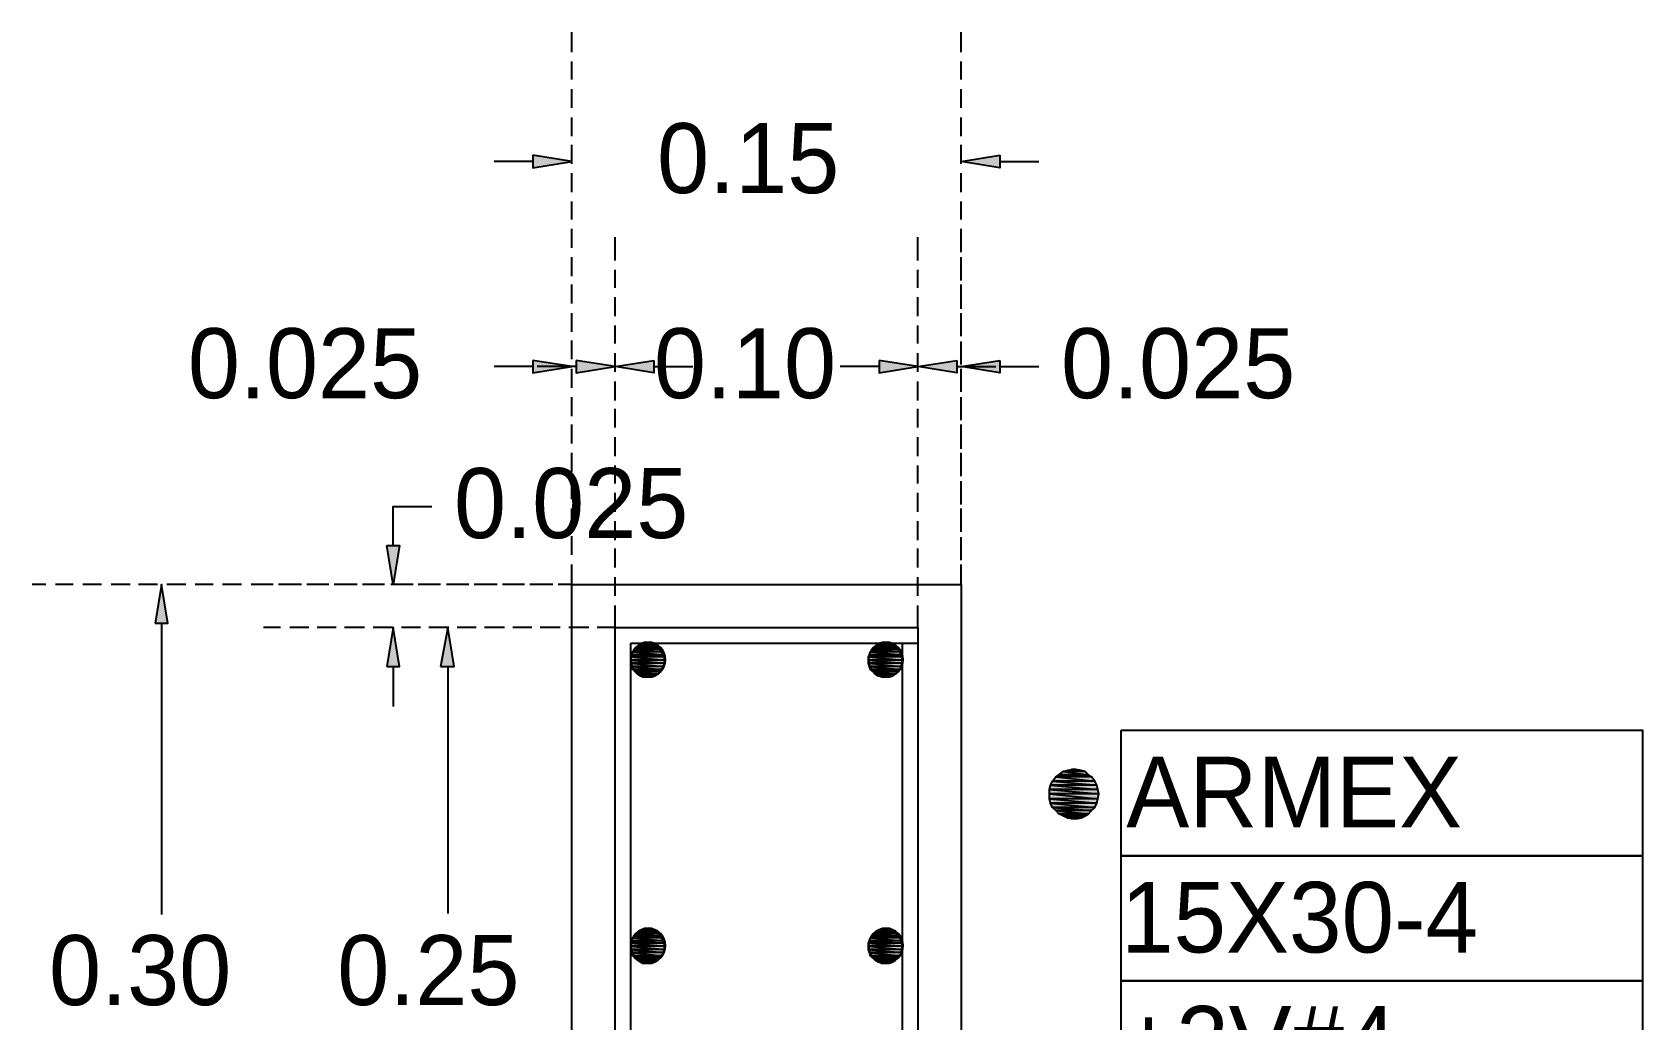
# Model space of a CAD drawing. Header units: metres. Extents: x 2.9 to 42.8, y 1.7 to 28.7.
# Drawn here: x 24.366 to 27.067, y 12.25 to 13.906 of the extents above; entities that cross this region are included whole.
import ezdxf

# ---------------------------------------------------------------- set-up
doc = ezdxf.new("R2010")
doc.units = ezdxf.units.M
for name, color, linetype in [('AZUL', 5, 'Continuous'), ('CIAN', 4, 'Continuous'), ('GRIS', 8, 'Continuous'), ('RELLENO_GRIS', 8, 'Continuous'), ('RELLENO_ROJO', 1, 'Continuous'), ('ROJO', 1, 'Continuous'), ('TEXTO', 7, 'Continuous')]:
    doc.layers.add(name, color=color, linetype=linetype)

msp = doc.modelspace()

# ---------------------------------------------------------------- hatches: boundary and pattern name
at = {"layer": 'RELLENO_GRIS'}
h = msp.add_hatch(color=256, dxfattribs=at)
h.dxf.hatch_style = 1
h.paths.add_polyline_path([(25.206, 13.7001), (25.206, 13.679), (25.2712, 13.6895), (25.206, 13.7001)])
h = msp.add_hatch(color=256, dxfattribs=at)
h.dxf.hatch_style = 1
h.paths.add_polyline_path([(25.9891, 13.7001), (25.9891, 13.679), (25.9239, 13.6895), (25.9891, 13.7001)])
h = msp.add_hatch(color=256, dxfattribs=at)
h.dxf.hatch_style = 1
h.paths.add_polyline_path([(25.206, 13.3562), (25.206, 13.335), (25.2712, 13.3456), (25.206, 13.3562)])
h = msp.add_hatch(color=256, dxfattribs=at)
h.dxf.hatch_style = 1
h.paths.add_polyline_path([(25.2783, 13.3562), (25.2783, 13.335), (25.3436, 13.3456), (25.2783, 13.3562)])
h = msp.add_hatch(color=256, dxfattribs=at)
h.dxf.hatch_style = 1
h.paths.add_polyline_path([(25.4088, 13.3562), (25.4088, 13.335), (25.3436, 13.3456), (25.4088, 13.3562)])
h = msp.add_hatch(color=256, dxfattribs=at)
h.dxf.hatch_style = 1
h.paths.add_polyline_path([(25.7863, 13.3562), (25.7863, 13.335), (25.8516, 13.3456), (25.7863, 13.3562)])
h = msp.add_hatch(color=256, dxfattribs=at)
h.dxf.hatch_style = 1
h.paths.add_polyline_path([(25.9168, 13.3562), (25.9168, 13.335), (25.8516, 13.3456), (25.9168, 13.3562)])
h = msp.add_hatch(color=256, dxfattribs=at)
h.dxf.hatch_style = 1
h.paths.add_polyline_path([(25.9891, 13.3562), (25.9891, 13.335), (25.9239, 13.3456), (25.9891, 13.3562)])
h = msp.add_hatch(color=256, dxfattribs=at)
h.dxf.hatch_style = 1
h.paths.add_polyline_path([(24.9608, 13.0457), (24.982, 13.0457), (24.9714, 12.9805), (24.9608, 13.0457)])
h = msp.add_hatch(color=256, dxfattribs=at)
h.dxf.hatch_style = 1
h.paths.add_polyline_path([(24.5727, 12.9152), (24.5939, 12.9152), (24.5833, 12.9805), (24.5727, 12.9152)])
h = msp.add_hatch(color=256, dxfattribs=at)
h.dxf.hatch_style = 1
h.paths.add_polyline_path([(24.9608, 12.8429), (24.982, 12.8429), (24.9714, 12.9081), (24.9608, 12.8429)])
h = msp.add_hatch(color=256, dxfattribs=at)
h.dxf.hatch_style = 1
h.paths.add_polyline_path([(25.0508, 12.8429), (25.0737, 12.8429), (25.0631, 12.9081), (25.0508, 12.8429)])
at = {"layer": 'RELLENO_ROJO'}
h = msp.add_hatch(color=256, dxfattribs=at)
h.dxf.hatch_style = 1
h.paths.add_polyline_path([(25.4, 12.8817), (25.3947, 12.8817), (25.4053, 12.8799), (25.4, 12.8817)])
h.paths.add_polyline_path([(25.3947, 12.8817), (25.4053, 12.8799), (25.3894, 12.8799), (25.3947, 12.8817)])
h = msp.add_hatch(color=256, dxfattribs=at)
h.dxf.hatch_style = 1
h.paths.add_polyline_path([(25.7986, 12.8817), (25.7933, 12.8817), (25.8039, 12.8799), (25.7986, 12.8817)])
h.paths.add_polyline_path([(25.7933, 12.8817), (25.8039, 12.8799), (25.7898, 12.8799), (25.7933, 12.8817)])
h = msp.add_hatch(color=256, dxfattribs=at)
h.dxf.hatch_style = 1
h.paths.add_polyline_path([(25.4247, 12.8623), (25.3718, 12.8623), (25.4265, 12.8587), (25.4247, 12.8623)])
h.paths.add_polyline_path([(25.3718, 12.8623), (25.4265, 12.8587), (25.37, 12.8587), (25.3718, 12.8623)])
h = msp.add_hatch(color=256, dxfattribs=at)
h.dxf.hatch_style = 1
h.paths.add_polyline_path([(25.4265, 12.8587), (25.37, 12.8587), (25.4265, 12.8535), (25.4265, 12.8587)])
h.paths.add_polyline_path([(25.37, 12.8587), (25.4265, 12.8535), (25.37, 12.8535), (25.37, 12.8587)])
h = msp.add_hatch(color=256, dxfattribs=at)
h.dxf.hatch_style = 1
h.paths.add_polyline_path([(25.4212, 12.8676), (25.3735, 12.8676), (25.4247, 12.8623), (25.4212, 12.8676)])
h.paths.add_polyline_path([(25.3735, 12.8676), (25.4247, 12.8623), (25.3718, 12.8623), (25.3735, 12.8676)])
h = msp.add_hatch(color=256, dxfattribs=at)
h.dxf.hatch_style = 1
h.paths.add_polyline_path([(25.4194, 12.8711), (25.3771, 12.8711), (25.4212, 12.8676), (25.4194, 12.8711)])
h.paths.add_polyline_path([(25.3771, 12.8711), (25.4212, 12.8676), (25.3735, 12.8676), (25.3771, 12.8711)])
h = msp.add_hatch(color=256, dxfattribs=at)
h.dxf.hatch_style = 1
h.paths.add_polyline_path([(25.4159, 12.8746), (25.3806, 12.8746), (25.4194, 12.8711), (25.4159, 12.8746)])
h.paths.add_polyline_path([(25.3806, 12.8746), (25.4194, 12.8711), (25.3771, 12.8711), (25.3806, 12.8746)])
h = msp.add_hatch(color=256, dxfattribs=at)
h.dxf.hatch_style = 1
h.paths.add_polyline_path([(25.4106, 12.8782), (25.3859, 12.8782), (25.4159, 12.8746), (25.4106, 12.8782)])
h.paths.add_polyline_path([(25.3859, 12.8782), (25.4159, 12.8746), (25.3806, 12.8746), (25.3859, 12.8782)])
h = msp.add_hatch(color=256, dxfattribs=at)
h.dxf.hatch_style = 1
h.paths.add_polyline_path([(25.4053, 12.8799), (25.3894, 12.8799), (25.4106, 12.8782), (25.4053, 12.8799)])
h.paths.add_polyline_path([(25.3894, 12.8799), (25.4106, 12.8782), (25.3859, 12.8782), (25.3894, 12.8799)])
h = msp.add_hatch(color=256, dxfattribs=at)
h.dxf.hatch_style = 1
h.paths.add_polyline_path([(25.8233, 12.8623), (25.7704, 12.8623), (25.8251, 12.8587), (25.8233, 12.8623)])
h.paths.add_polyline_path([(25.7704, 12.8623), (25.8251, 12.8587), (25.7687, 12.8587), (25.7704, 12.8623)])
h = msp.add_hatch(color=256, dxfattribs=at)
h.dxf.hatch_style = 1
h.paths.add_polyline_path([(25.8251, 12.8587), (25.7687, 12.8587), (25.8251, 12.8535), (25.8251, 12.8587)])
h.paths.add_polyline_path([(25.7687, 12.8587), (25.8251, 12.8535), (25.7687, 12.8535), (25.7687, 12.8587)])
h = msp.add_hatch(color=256, dxfattribs=at)
h.dxf.hatch_style = 1
h.paths.add_polyline_path([(25.8216, 12.8676), (25.7722, 12.8676), (25.8233, 12.8623), (25.8216, 12.8676)])
h.paths.add_polyline_path([(25.7722, 12.8676), (25.8233, 12.8623), (25.7704, 12.8623), (25.7722, 12.8676)])
h = msp.add_hatch(color=256, dxfattribs=at)
h.dxf.hatch_style = 1
h.paths.add_polyline_path([(25.818, 12.8711), (25.7757, 12.8711), (25.8216, 12.8676), (25.818, 12.8711)])
h.paths.add_polyline_path([(25.7757, 12.8711), (25.8216, 12.8676), (25.7722, 12.8676), (25.7757, 12.8711)])
h = msp.add_hatch(color=256, dxfattribs=at)
h.dxf.hatch_style = 1
h.paths.add_polyline_path([(25.8145, 12.8746), (25.7792, 12.8746), (25.818, 12.8711), (25.8145, 12.8746)])
h.paths.add_polyline_path([(25.7792, 12.8746), (25.818, 12.8711), (25.7757, 12.8711), (25.7792, 12.8746)])
h = msp.add_hatch(color=256, dxfattribs=at)
h.dxf.hatch_style = 1
h.paths.add_polyline_path([(25.8092, 12.8782), (25.7845, 12.8782), (25.8145, 12.8746), (25.8092, 12.8782)])
h.paths.add_polyline_path([(25.7845, 12.8782), (25.8145, 12.8746), (25.7792, 12.8746), (25.7845, 12.8782)])
h = msp.add_hatch(color=256, dxfattribs=at)
h.dxf.hatch_style = 1
h.paths.add_polyline_path([(25.8039, 12.8799), (25.7898, 12.8799), (25.8092, 12.8782), (25.8039, 12.8799)])
h.paths.add_polyline_path([(25.7898, 12.8799), (25.8092, 12.8782), (25.7845, 12.8782), (25.7898, 12.8799)])
h = msp.add_hatch(color=256, dxfattribs=at)
h.dxf.hatch_style = 1
h.paths.add_polyline_path([(25.4265, 12.8535), (25.37, 12.8535), (25.4265, 12.8482), (25.4265, 12.8535)])
h.paths.add_polyline_path([(25.37, 12.8535), (25.4265, 12.8482), (25.37, 12.8482), (25.37, 12.8535)])
h = msp.add_hatch(color=256, dxfattribs=at)
h.dxf.hatch_style = 1
h.paths.add_polyline_path([(25.4265, 12.8482), (25.37, 12.8482), (25.4247, 12.8429), (25.4265, 12.8482)])
h.paths.add_polyline_path([(25.37, 12.8482), (25.4247, 12.8429), (25.3718, 12.8429), (25.37, 12.8482)])
h = msp.add_hatch(color=256, dxfattribs=at)
h.dxf.hatch_style = 1
h.paths.add_polyline_path([(25.4247, 12.8429), (25.3718, 12.8429), (25.4212, 12.8376), (25.4247, 12.8429)])
h.paths.add_polyline_path([(25.3718, 12.8429), (25.4212, 12.8376), (25.3735, 12.8376), (25.3718, 12.8429)])
h = msp.add_hatch(color=256, dxfattribs=at)
h.dxf.hatch_style = 1
h.paths.add_polyline_path([(25.4212, 12.8376), (25.3735, 12.8376), (25.4194, 12.8341), (25.4212, 12.8376)])
h.paths.add_polyline_path([(25.3735, 12.8376), (25.4194, 12.8341), (25.3771, 12.8341), (25.3735, 12.8376)])
h = msp.add_hatch(color=256, dxfattribs=at)
h.dxf.hatch_style = 1
h.paths.add_polyline_path([(25.4194, 12.8341), (25.3771, 12.8341), (25.4159, 12.8305), (25.4194, 12.8341)])
h.paths.add_polyline_path([(25.3771, 12.8341), (25.4159, 12.8305), (25.3806, 12.8305), (25.3771, 12.8341)])
h = msp.add_hatch(color=256, dxfattribs=at)
h.dxf.hatch_style = 1
h.paths.add_polyline_path([(25.4159, 12.8305), (25.3806, 12.8305), (25.4106, 12.827), (25.4159, 12.8305)])
h.paths.add_polyline_path([(25.3806, 12.8305), (25.4106, 12.827), (25.3859, 12.827), (25.3806, 12.8305)])
h = msp.add_hatch(color=256, dxfattribs=at)
h.dxf.hatch_style = 1
h.paths.add_polyline_path([(25.8251, 12.8535), (25.7687, 12.8535), (25.8251, 12.8482), (25.8251, 12.8535)])
h.paths.add_polyline_path([(25.7687, 12.8535), (25.8251, 12.8482), (25.7687, 12.8482), (25.7687, 12.8535)])
h = msp.add_hatch(color=256, dxfattribs=at)
h.dxf.hatch_style = 1
h.paths.add_polyline_path([(25.8251, 12.8482), (25.7687, 12.8482), (25.8233, 12.8429), (25.8251, 12.8482)])
h.paths.add_polyline_path([(25.7687, 12.8482), (25.8233, 12.8429), (25.7704, 12.8429), (25.7687, 12.8482)])
h = msp.add_hatch(color=256, dxfattribs=at)
h.dxf.hatch_style = 1
h.paths.add_polyline_path([(25.8233, 12.8429), (25.7704, 12.8429), (25.8216, 12.8376), (25.8233, 12.8429)])
h.paths.add_polyline_path([(25.7704, 12.8429), (25.8216, 12.8376), (25.7722, 12.8376), (25.7704, 12.8429)])
h = msp.add_hatch(color=256, dxfattribs=at)
h.dxf.hatch_style = 1
h.paths.add_polyline_path([(25.8216, 12.8376), (25.7722, 12.8376), (25.818, 12.8341), (25.8216, 12.8376)])
h.paths.add_polyline_path([(25.7722, 12.8376), (25.818, 12.8341), (25.7757, 12.8341), (25.7722, 12.8376)])
h = msp.add_hatch(color=256, dxfattribs=at)
h.dxf.hatch_style = 1
h.paths.add_polyline_path([(25.818, 12.8341), (25.7757, 12.8341), (25.8145, 12.8305), (25.818, 12.8341)])
h.paths.add_polyline_path([(25.7757, 12.8341), (25.8145, 12.8305), (25.7792, 12.8305), (25.7757, 12.8341)])
h = msp.add_hatch(color=256, dxfattribs=at)
h.dxf.hatch_style = 1
h.paths.add_polyline_path([(25.8145, 12.8305), (25.7792, 12.8305), (25.8092, 12.827), (25.8145, 12.8305)])
h.paths.add_polyline_path([(25.7792, 12.8305), (25.8092, 12.827), (25.7845, 12.827), (25.7792, 12.8305)])
h = msp.add_hatch(color=256, dxfattribs=at)
h.dxf.hatch_style = 1
h.paths.add_polyline_path([(25.4106, 12.827), (25.3859, 12.827), (25.4053, 12.8252), (25.4106, 12.827)])
h.paths.add_polyline_path([(25.3859, 12.827), (25.4053, 12.8252), (25.3894, 12.8252), (25.3859, 12.827)])
h = msp.add_hatch(color=256, dxfattribs=at)
h.dxf.hatch_style = 1
h.paths.add_polyline_path([(25.4053, 12.8252), (25.3894, 12.8252), (25.4, 12.8252), (25.4053, 12.8252)])
h.paths.add_polyline_path([(25.3894, 12.8252), (25.4, 12.8252), (25.3947, 12.8252), (25.3894, 12.8252)])
h = msp.add_hatch(color=256, dxfattribs=at)
h.dxf.hatch_style = 1
h.paths.add_polyline_path([(25.8092, 12.827), (25.7845, 12.827), (25.8039, 12.8252), (25.8092, 12.827)])
h.paths.add_polyline_path([(25.7845, 12.827), (25.8039, 12.8252), (25.7898, 12.8252), (25.7845, 12.827)])
h = msp.add_hatch(color=256, dxfattribs=at)
h.dxf.hatch_style = 1
h.paths.add_polyline_path([(25.8039, 12.8252), (25.7898, 12.8252), (25.7986, 12.8252), (25.8039, 12.8252)])
h.paths.add_polyline_path([(25.7898, 12.8252), (25.7986, 12.8252), (25.7933, 12.8252), (25.7898, 12.8252)])
h = msp.add_hatch(color=256, dxfattribs=at)
h.dxf.hatch_style = 1
h.paths.add_polyline_path([(26.132, 12.6665), (26.095, 12.6665), (26.1373, 12.6612), (26.132, 12.6665)])
h.paths.add_polyline_path([(26.095, 12.6665), (26.1373, 12.6612), (26.0879, 12.6612), (26.095, 12.6665)])
h = msp.add_hatch(color=256, dxfattribs=at)
h.dxf.hatch_style = 1
h.paths.add_polyline_path([(26.125, 12.6683), (26.102, 12.6683), (26.132, 12.6665), (26.125, 12.6683)])
h.paths.add_polyline_path([(26.102, 12.6683), (26.132, 12.6665), (26.095, 12.6665), (26.102, 12.6683)])
h = msp.add_hatch(color=256, dxfattribs=at)
h.dxf.hatch_style = 1
h.paths.add_polyline_path([(26.1161, 12.67), (26.1091, 12.67), (26.125, 12.6683), (26.1161, 12.67)])
h.paths.add_polyline_path([(26.1091, 12.67), (26.125, 12.6683), (26.102, 12.6683), (26.1091, 12.67)])
h = msp.add_hatch(color=256, dxfattribs=at)
h.dxf.hatch_style = 1
h.paths.add_polyline_path([(26.1514, 12.6436), (26.0738, 12.6436), (26.1532, 12.6365), (26.1514, 12.6436)])
h.paths.add_polyline_path([(26.0738, 12.6436), (26.1532, 12.6365), (26.072, 12.6365), (26.0738, 12.6436)])
h = msp.add_hatch(color=256, dxfattribs=at)
h.dxf.hatch_style = 1
h.paths.add_polyline_path([(26.1479, 12.6506), (26.0773, 12.6506), (26.1514, 12.6436), (26.1479, 12.6506)])
h.paths.add_polyline_path([(26.0773, 12.6506), (26.1514, 12.6436), (26.0738, 12.6436), (26.0773, 12.6506)])
h = msp.add_hatch(color=256, dxfattribs=at)
h.dxf.hatch_style = 1
h.paths.add_polyline_path([(26.1426, 12.6577), (26.0826, 12.6577), (26.1479, 12.6506), (26.1426, 12.6577)])
h.paths.add_polyline_path([(26.0826, 12.6577), (26.1479, 12.6506), (26.0773, 12.6506), (26.0826, 12.6577)])
h = msp.add_hatch(color=256, dxfattribs=at)
h.dxf.hatch_style = 1
h.paths.add_polyline_path([(26.1373, 12.6612), (26.0879, 12.6612), (26.1426, 12.6577), (26.1373, 12.6612)])
h.paths.add_polyline_path([(26.0879, 12.6612), (26.1426, 12.6577), (26.0826, 12.6577), (26.0879, 12.6612)])
h = msp.add_hatch(color=256, dxfattribs=at)
h.dxf.hatch_style = 1
h.paths.add_polyline_path([(26.1532, 12.6365), (26.072, 12.6365), (26.1549, 12.6294), (26.1532, 12.6365)])
h.paths.add_polyline_path([(26.072, 12.6365), (26.1549, 12.6294), (26.072, 12.6294), (26.072, 12.6365)])
h = msp.add_hatch(color=256, dxfattribs=at)
h.dxf.hatch_style = 1
h.paths.add_polyline_path([(26.1549, 12.6294), (26.072, 12.6294), (26.1532, 12.6206), (26.1549, 12.6294)])
h.paths.add_polyline_path([(26.072, 12.6294), (26.1532, 12.6206), (26.072, 12.6206), (26.072, 12.6294)])
h = msp.add_hatch(color=256, dxfattribs=at)
h.dxf.hatch_style = 1
h.paths.add_polyline_path([(26.1532, 12.6206), (26.072, 12.6206), (26.1514, 12.6136), (26.1532, 12.6206)])
h.paths.add_polyline_path([(26.072, 12.6206), (26.1514, 12.6136), (26.0738, 12.6136), (26.072, 12.6206)])
h = msp.add_hatch(color=256, dxfattribs=at)
h.dxf.hatch_style = 1
h.paths.add_polyline_path([(26.1514, 12.6136), (26.0738, 12.6136), (26.1479, 12.6065), (26.1514, 12.6136)])
h.paths.add_polyline_path([(26.0738, 12.6136), (26.1479, 12.6065), (26.0773, 12.6065), (26.0738, 12.6136)])
h = msp.add_hatch(color=256, dxfattribs=at)
h.dxf.hatch_style = 1
h.paths.add_polyline_path([(26.1479, 12.6065), (26.0773, 12.6065), (26.1426, 12.6012), (26.1479, 12.6065)])
h.paths.add_polyline_path([(26.0773, 12.6065), (26.1426, 12.6012), (26.0826, 12.6012), (26.0773, 12.6065)])
h = msp.add_hatch(color=256, dxfattribs=at)
h.dxf.hatch_style = 1
h.paths.add_polyline_path([(26.1426, 12.6012), (26.0826, 12.6012), (26.1373, 12.5959), (26.1426, 12.6012)])
h.paths.add_polyline_path([(26.0826, 12.6012), (26.1373, 12.5959), (26.0879, 12.5959), (26.0826, 12.6012)])
h = msp.add_hatch(color=256, dxfattribs=at)
h.dxf.hatch_style = 1
h.paths.add_polyline_path([(26.1373, 12.5959), (26.0879, 12.5959), (26.132, 12.5924), (26.1373, 12.5959)])
h.paths.add_polyline_path([(26.0879, 12.5959), (26.132, 12.5924), (26.095, 12.5924), (26.0879, 12.5959)])
h = msp.add_hatch(color=256, dxfattribs=at)
h.dxf.hatch_style = 1
h.paths.add_polyline_path([(26.132, 12.5924), (26.095, 12.5924), (26.125, 12.5889), (26.132, 12.5924)])
h.paths.add_polyline_path([(26.095, 12.5924), (26.125, 12.5889), (26.102, 12.5889), (26.095, 12.5924)])
h = msp.add_hatch(color=256, dxfattribs=at)
h.dxf.hatch_style = 1
h.paths.add_polyline_path([(26.125, 12.5889), (26.102, 12.5889), (26.1161, 12.5871), (26.125, 12.5889)])
h.paths.add_polyline_path([(26.102, 12.5889), (26.1161, 12.5871), (26.1091, 12.5871), (26.102, 12.5889)])
h = msp.add_hatch(color=256, dxfattribs=at)
h.dxf.hatch_style = 1
h.paths.add_polyline_path([(25.4106, 12.3984), (25.3859, 12.3984), (25.4159, 12.3948), (25.4106, 12.3984)])
h.paths.add_polyline_path([(25.3859, 12.3984), (25.4159, 12.3948), (25.3806, 12.3948), (25.3859, 12.3984)])
h = msp.add_hatch(color=256, dxfattribs=at)
h.dxf.hatch_style = 1
h.paths.add_polyline_path([(25.4053, 12.4001), (25.3894, 12.4001), (25.4106, 12.3984), (25.4053, 12.4001)])
h.paths.add_polyline_path([(25.3894, 12.4001), (25.4106, 12.3984), (25.3859, 12.3984), (25.3894, 12.4001)])
h = msp.add_hatch(color=256, dxfattribs=at)
h.dxf.hatch_style = 1
h.paths.add_polyline_path([(25.4, 12.4019), (25.3947, 12.4019), (25.4053, 12.4001), (25.4, 12.4019)])
h.paths.add_polyline_path([(25.3947, 12.4019), (25.4053, 12.4001), (25.3894, 12.4001), (25.3947, 12.4019)])
h = msp.add_hatch(color=256, dxfattribs=at)
h.dxf.hatch_style = 1
h.paths.add_polyline_path([(25.8092, 12.3984), (25.7845, 12.3984), (25.8145, 12.3948), (25.8092, 12.3984)])
h.paths.add_polyline_path([(25.7845, 12.3984), (25.8145, 12.3948), (25.7792, 12.3948), (25.7845, 12.3984)])
h = msp.add_hatch(color=256, dxfattribs=at)
h.dxf.hatch_style = 1
h.paths.add_polyline_path([(25.8039, 12.4001), (25.7898, 12.4001), (25.8092, 12.3984), (25.8039, 12.4001)])
h.paths.add_polyline_path([(25.7898, 12.4001), (25.8092, 12.3984), (25.7845, 12.3984), (25.7898, 12.4001)])
h = msp.add_hatch(color=256, dxfattribs=at)
h.dxf.hatch_style = 1
h.paths.add_polyline_path([(25.7986, 12.4019), (25.7933, 12.4019), (25.8039, 12.4001), (25.7986, 12.4019)])
h.paths.add_polyline_path([(25.7933, 12.4019), (25.8039, 12.4001), (25.7898, 12.4001), (25.7933, 12.4019)])
h = msp.add_hatch(color=256, dxfattribs=at)
h.dxf.hatch_style = 1
h.paths.add_polyline_path([(25.4247, 12.3825), (25.3718, 12.3825), (25.4265, 12.379), (25.4247, 12.3825)])
h.paths.add_polyline_path([(25.3718, 12.3825), (25.4265, 12.379), (25.37, 12.379), (25.3718, 12.3825)])
h = msp.add_hatch(color=256, dxfattribs=at)
h.dxf.hatch_style = 1
h.paths.add_polyline_path([(25.4265, 12.379), (25.37, 12.379), (25.4265, 12.3737), (25.4265, 12.379)])
h.paths.add_polyline_path([(25.37, 12.379), (25.4265, 12.3737), (25.37, 12.3737), (25.37, 12.379)])
h = msp.add_hatch(color=256, dxfattribs=at)
h.dxf.hatch_style = 1
h.paths.add_polyline_path([(25.4265, 12.3737), (25.37, 12.3737), (25.4265, 12.3684), (25.4265, 12.3737)])
h.paths.add_polyline_path([(25.37, 12.3737), (25.4265, 12.3684), (25.37, 12.3684), (25.37, 12.3737)])
h = msp.add_hatch(color=256, dxfattribs=at)
h.dxf.hatch_style = 1
h.paths.add_polyline_path([(25.4265, 12.3684), (25.37, 12.3684), (25.4247, 12.3631), (25.4265, 12.3684)])
h.paths.add_polyline_path([(25.37, 12.3684), (25.4247, 12.3631), (25.3718, 12.3631), (25.37, 12.3684)])
h = msp.add_hatch(color=256, dxfattribs=at)
h.dxf.hatch_style = 1
h.paths.add_polyline_path([(25.4212, 12.3878), (25.3735, 12.3878), (25.4247, 12.3825), (25.4212, 12.3878)])
h.paths.add_polyline_path([(25.3735, 12.3878), (25.4247, 12.3825), (25.3718, 12.3825), (25.3735, 12.3878)])
h = msp.add_hatch(color=256, dxfattribs=at)
h.dxf.hatch_style = 1
h.paths.add_polyline_path([(25.4194, 12.3913), (25.3771, 12.3913), (25.4212, 12.3878), (25.4194, 12.3913)])
h.paths.add_polyline_path([(25.3771, 12.3913), (25.4212, 12.3878), (25.3735, 12.3878), (25.3771, 12.3913)])
h = msp.add_hatch(color=256, dxfattribs=at)
h.dxf.hatch_style = 1
h.paths.add_polyline_path([(25.4159, 12.3948), (25.3806, 12.3948), (25.4194, 12.3913), (25.4159, 12.3948)])
h.paths.add_polyline_path([(25.3806, 12.3948), (25.4194, 12.3913), (25.3771, 12.3913), (25.3806, 12.3948)])
h = msp.add_hatch(color=256, dxfattribs=at)
h.dxf.hatch_style = 1
h.paths.add_polyline_path([(25.8233, 12.3825), (25.7704, 12.3825), (25.8251, 12.379), (25.8233, 12.3825)])
h.paths.add_polyline_path([(25.7704, 12.3825), (25.8251, 12.379), (25.7687, 12.379), (25.7704, 12.3825)])
h = msp.add_hatch(color=256, dxfattribs=at)
h.dxf.hatch_style = 1
h.paths.add_polyline_path([(25.8251, 12.379), (25.7687, 12.379), (25.8251, 12.3737), (25.8251, 12.379)])
h.paths.add_polyline_path([(25.7687, 12.379), (25.8251, 12.3737), (25.7687, 12.3737), (25.7687, 12.379)])
h = msp.add_hatch(color=256, dxfattribs=at)
h.dxf.hatch_style = 1
h.paths.add_polyline_path([(25.8251, 12.3737), (25.7687, 12.3737), (25.8251, 12.3684), (25.8251, 12.3737)])
h.paths.add_polyline_path([(25.7687, 12.3737), (25.8251, 12.3684), (25.7687, 12.3684), (25.7687, 12.3737)])
h = msp.add_hatch(color=256, dxfattribs=at)
h.dxf.hatch_style = 1
h.paths.add_polyline_path([(25.8251, 12.3684), (25.7687, 12.3684), (25.8233, 12.3631), (25.8251, 12.3684)])
h.paths.add_polyline_path([(25.7687, 12.3684), (25.8233, 12.3631), (25.7704, 12.3631), (25.7687, 12.3684)])
h = msp.add_hatch(color=256, dxfattribs=at)
h.dxf.hatch_style = 1
h.paths.add_polyline_path([(25.8216, 12.3878), (25.7722, 12.3878), (25.8233, 12.3825), (25.8216, 12.3878)])
h.paths.add_polyline_path([(25.7722, 12.3878), (25.8233, 12.3825), (25.7704, 12.3825), (25.7722, 12.3878)])
h = msp.add_hatch(color=256, dxfattribs=at)
h.dxf.hatch_style = 1
h.paths.add_polyline_path([(25.818, 12.3913), (25.7757, 12.3913), (25.8216, 12.3878), (25.818, 12.3913)])
h.paths.add_polyline_path([(25.7757, 12.3913), (25.8216, 12.3878), (25.7722, 12.3878), (25.7757, 12.3913)])
h = msp.add_hatch(color=256, dxfattribs=at)
h.dxf.hatch_style = 1
h.paths.add_polyline_path([(25.8145, 12.3948), (25.7792, 12.3948), (25.818, 12.3913), (25.8145, 12.3948)])
h.paths.add_polyline_path([(25.7792, 12.3948), (25.818, 12.3913), (25.7757, 12.3913), (25.7792, 12.3948)])
h = msp.add_hatch(color=256, dxfattribs=at)
h.dxf.hatch_style = 1
h.paths.add_polyline_path([(25.4247, 12.3631), (25.3718, 12.3631), (25.4212, 12.3578), (25.4247, 12.3631)])
h.paths.add_polyline_path([(25.3718, 12.3631), (25.4212, 12.3578), (25.3735, 12.3578), (25.3718, 12.3631)])
h = msp.add_hatch(color=256, dxfattribs=at)
h.dxf.hatch_style = 1
h.paths.add_polyline_path([(25.4212, 12.3578), (25.3735, 12.3578), (25.4194, 12.3543), (25.4212, 12.3578)])
h.paths.add_polyline_path([(25.3735, 12.3578), (25.4194, 12.3543), (25.3771, 12.3543), (25.3735, 12.3578)])
h = msp.add_hatch(color=256, dxfattribs=at)
h.dxf.hatch_style = 1
h.paths.add_polyline_path([(25.4194, 12.3543), (25.3771, 12.3543), (25.4159, 12.3507), (25.4194, 12.3543)])
h.paths.add_polyline_path([(25.3771, 12.3543), (25.4159, 12.3507), (25.3806, 12.3507), (25.3771, 12.3543)])
h = msp.add_hatch(color=256, dxfattribs=at)
h.dxf.hatch_style = 1
h.paths.add_polyline_path([(25.4159, 12.3507), (25.3806, 12.3507), (25.4106, 12.3472), (25.4159, 12.3507)])
h.paths.add_polyline_path([(25.3806, 12.3507), (25.4106, 12.3472), (25.3859, 12.3472), (25.3806, 12.3507)])
h = msp.add_hatch(color=256, dxfattribs=at)
h.dxf.hatch_style = 1
h.paths.add_polyline_path([(25.4106, 12.3472), (25.3859, 12.3472), (25.4053, 12.3455), (25.4106, 12.3472)])
h.paths.add_polyline_path([(25.3859, 12.3472), (25.4053, 12.3455), (25.3894, 12.3455), (25.3859, 12.3472)])
h = msp.add_hatch(color=256, dxfattribs=at)
h.dxf.hatch_style = 1
h.paths.add_polyline_path([(25.4053, 12.3455), (25.3894, 12.3455), (25.4, 12.3455), (25.4053, 12.3455)])
h.paths.add_polyline_path([(25.3894, 12.3455), (25.4, 12.3455), (25.3947, 12.3455), (25.3894, 12.3455)])
h = msp.add_hatch(color=256, dxfattribs=at)
h.dxf.hatch_style = 1
h.paths.add_polyline_path([(25.8233, 12.3631), (25.7704, 12.3631), (25.8216, 12.3578), (25.8233, 12.3631)])
h.paths.add_polyline_path([(25.7704, 12.3631), (25.8216, 12.3578), (25.7722, 12.3578), (25.7704, 12.3631)])
h = msp.add_hatch(color=256, dxfattribs=at)
h.dxf.hatch_style = 1
h.paths.add_polyline_path([(25.8216, 12.3578), (25.7722, 12.3578), (25.818, 12.3543), (25.8216, 12.3578)])
h.paths.add_polyline_path([(25.7722, 12.3578), (25.818, 12.3543), (25.7757, 12.3543), (25.7722, 12.3578)])
h = msp.add_hatch(color=256, dxfattribs=at)
h.dxf.hatch_style = 1
h.paths.add_polyline_path([(25.818, 12.3543), (25.7757, 12.3543), (25.8145, 12.3507), (25.818, 12.3543)])
h.paths.add_polyline_path([(25.7757, 12.3543), (25.8145, 12.3507), (25.7792, 12.3507), (25.7757, 12.3543)])
h = msp.add_hatch(color=256, dxfattribs=at)
h.dxf.hatch_style = 1
h.paths.add_polyline_path([(25.8145, 12.3507), (25.7792, 12.3507), (25.8092, 12.3472), (25.8145, 12.3507)])
h.paths.add_polyline_path([(25.7792, 12.3507), (25.8092, 12.3472), (25.7845, 12.3472), (25.7792, 12.3507)])
h = msp.add_hatch(color=256, dxfattribs=at)
h.dxf.hatch_style = 1
h.paths.add_polyline_path([(25.8092, 12.3472), (25.7845, 12.3472), (25.8039, 12.3455), (25.8092, 12.3472)])
h.paths.add_polyline_path([(25.7845, 12.3472), (25.8039, 12.3455), (25.7898, 12.3455), (25.7845, 12.3472)])
h = msp.add_hatch(color=256, dxfattribs=at)
h.dxf.hatch_style = 1
h.paths.add_polyline_path([(25.8039, 12.3455), (25.7898, 12.3455), (25.7986, 12.3455), (25.8039, 12.3455)])
h.paths.add_polyline_path([(25.7898, 12.3455), (25.7986, 12.3455), (25.7933, 12.3455), (25.7898, 12.3455)])

# ---------------------------------------------------------------- linework, layer by layer
at = {"layer": 'AZUL', "lineweight": -3}
for points in [[(25.3436, 12.9081), (25.8516, 12.9081)], [(25.3436, 11.7475), (25.3436, 12.9081)], [(25.37, 12.8817), (25.8516, 12.8817)], [(25.37, 11.7722), (25.37, 12.8817)], [(25.8251, 12.8817), (25.8251, 11.7722)], [(25.8516, 12.9081), (25.8516, 11.7475)]]:
    msp.add_lwpolyline(points, dxfattribs=at)
at = {"layer": 'CIAN', "lineweight": -3}
for points in [[(25.2712, 12.9805), (25.9239, 12.9805)], [(25.2712, 11.6752), (25.2712, 12.9805)], [(25.9239, 12.9805), (25.9239, 11.6752)]]:
    msp.add_lwpolyline(points, dxfattribs=at)
for points in [[(26.192, 12.7353), (26.192, 12.5254), (27.0669, 12.5254), (27.0669, 12.7353)], [(26.192, 12.5254), (26.192, 12.3155), (27.0669, 12.3155), (27.0669, 12.5254)], [(26.192, 12.3155), (26.192, 12.1056), (27.0669, 12.1056), (27.0669, 12.3155)]]:
    msp.add_lwpolyline(points, close=True, dxfattribs=at)
at = {"layer": 'GRIS', "lineweight": -3}
for points in [[(25.2712, 13.873), (25.2712, 13.9065)], [(25.9239, 13.873), (25.9239, 13.9065)], [(25.2712, 13.8271), (25.2712, 13.8571)], [(25.9239, 13.8271), (25.9239, 13.8571)], [(25.2712, 13.7795), (25.2712, 13.8112)], [(25.9239, 13.7795), (25.9239, 13.8112)], [(25.2712, 13.7319), (25.2712, 13.7636)], [(25.9239, 13.7319), (25.9239, 13.7636)], [(25.2712, 13.686), (25.2712, 13.7178)], [(25.9239, 13.686), (25.9239, 13.7178)], [(25.206, 13.6895), (25.1407, 13.6895)], [(25.2712, 13.6384), (25.2712, 13.6701)], [(25.9239, 13.6384), (25.9239, 13.6701)], [(25.9891, 13.6895), (26.0544, 13.6895)], [(25.2712, 13.5925), (25.2712, 13.6225)], [(25.9239, 13.5925), (25.9239, 13.6225)], [(25.2712, 13.5449), (25.2712, 13.5767)], [(25.2712, 13.5449), (25.2712, 13.5625)], [(25.3436, 13.5237), (25.3436, 13.5625)], [(25.8516, 13.5237), (25.8516, 13.5625)], [(25.9239, 13.5449), (25.9239, 13.5767)], [(25.9239, 13.5378), (25.9239, 13.5625)], [(25.2712, 13.4973), (25.2712, 13.529)], [(25.2712, 13.499), (25.2712, 13.529)], [(25.3436, 13.4779), (25.3436, 13.5079)], [(25.8516, 13.4779), (25.8516, 13.5079)], [(25.9239, 13.4973), (25.9239, 13.529)], [(25.9239, 13.4902), (25.9239, 13.522)], [(25.2712, 13.4514), (25.2712, 13.4832)], [(25.9239, 13.4514), (25.9239, 13.4832)], [(25.3436, 13.4303), (25.3436, 13.462)], [(25.8516, 13.4303), (25.8516, 13.462)], [(25.9239, 13.4426), (25.9239, 13.4743)], [(25.2712, 13.4038), (25.2712, 13.4355)], [(25.2712, 13.4056), (25.2712, 13.4355)], [(25.9239, 13.4038), (25.9239, 13.4355)], [(25.9239, 13.3967), (25.9239, 13.4285)], [(25.3436, 13.3844), (25.3436, 13.4144)], [(25.8516, 13.3844), (25.8516, 13.4144)], [(25.2712, 13.3579), (25.2712, 13.3897)], [(25.2712, 13.3579), (25.2712, 13.3879)], [(25.3436, 13.3368), (25.3436, 13.3685)], [(25.8516, 13.3368), (25.8516, 13.3685)], [(25.9239, 13.3579), (25.9239, 13.3879)], [(25.9239, 13.3491), (25.9239, 13.3809)], [(25.206, 13.3456), (25.1407, 13.3456)], [(25.2783, 13.3456), (25.213, 13.3456)], [(25.2712, 13.3103), (25.2712, 13.3421)], [(25.4088, 13.3456), (25.4741, 13.3456)], [(25.7863, 13.3456), (25.721, 13.3456)], [(25.9168, 13.3456), (25.9821, 13.3456)], [(25.9239, 13.3103), (25.9239, 13.3421)], [(25.9891, 13.3456), (26.0544, 13.3456)], [(25.3436, 13.2891), (25.3436, 13.3209)], [(25.8516, 13.2891), (25.8516, 13.3209)], [(25.9239, 13.3033), (25.9239, 13.3332)], [(25.2712, 13.2627), (25.2712, 13.2944)], [(25.2712, 13.2644), (25.2712, 13.2944)], [(25.9239, 13.2627), (25.9239, 13.2944)], [(25.9239, 13.2556), (25.9239, 13.2874)], [(25.3436, 13.2433), (25.3436, 13.275)], [(25.8516, 13.2433), (25.8516, 13.275)], [(25.2712, 13.2168), (25.2712, 13.2486)], [(25.9239, 13.2168), (25.9239, 13.2486)], [(25.9239, 13.208), (25.9239, 13.2398)], [(25.3436, 13.1957), (25.3436, 13.2274)], [(25.8516, 13.1957), (25.8516, 13.2274)], [(25.2712, 13.1692), (25.2712, 13.2009)], [(25.2712, 13.171), (25.2712, 13.2009)], [(25.3436, 13.1498), (25.3436, 13.1798)], [(25.8516, 13.1498), (25.8516, 13.1798)], [(25.9239, 13.1692), (25.9239, 13.2009)], [(25.9239, 13.1621), (25.9239, 13.1939)], [(25.2712, 13.1233), (25.2712, 13.1551)], [(25.2712, 13.1233), (25.2712, 13.1533)], [(25.9239, 13.1233), (25.9239, 13.1533)], [(25.3436, 13.1022), (25.3436, 13.1339)], [(25.8516, 13.1022), (25.8516, 13.1339)], [(25.9239, 13.1145), (25.9239, 13.1463)], [(24.9714, 13.0457), (24.9714, 13.111), (25.0366, 13.111)], [(25.2712, 13.0757), (25.2712, 13.1075)], [(25.9239, 13.0757), (25.9239, 13.1075)], [(25.9239, 13.0687), (25.9239, 13.0986)], [(25.3436, 13.0545), (25.3436, 13.0863)], [(25.8516, 13.0545), (25.8516, 13.0863)], [(25.2712, 13.0298), (25.2712, 13.0616)], [(25.2712, 13.0298), (25.2712, 13.0598)], [(25.9239, 13.0298), (25.9239, 13.0598)], [(25.9239, 13.021), (25.9239, 13.0528)], [(25.3436, 13.0087), (25.3436, 13.0404)], [(25.8516, 13.0087), (25.8516, 13.0404)], [(25.2712, 12.9805), (25.2712, 13.014)], [(25.2712, 12.9822), (25.2712, 13.014)], [(25.3436, 12.9611), (25.3436, 12.9928)], [(25.8516, 12.9611), (25.8516, 12.9928)], [(25.9239, 12.9805), (25.9239, 13.014)], [(25.9239, 12.9805), (25.9239, 13.0052)], [(24.3893, 12.9805), (24.3664, 12.9805)], [(24.4352, 12.9805), (24.4052, 12.9805)], [(24.4828, 12.9805), (24.451, 12.9805)], [(24.5304, 12.9805), (24.4987, 12.9805)], [(24.5763, 12.9805), (24.5445, 12.9805)], [(24.6239, 12.9805), (24.5921, 12.9805)], [(24.6697, 12.9805), (24.6398, 12.9805)], [(24.7174, 12.9805), (24.6856, 12.9805)], [(24.7632, 12.9805), (24.7333, 12.9805)], [(24.7703, 12.9805), (24.7544, 12.9805)], [(24.8109, 12.9805), (24.7791, 12.9805)], [(24.8179, 12.9805), (24.7862, 12.9805)], [(24.8585, 12.9805), (24.8267, 12.9805)], [(24.8638, 12.9805), (24.832, 12.9805)], [(24.9043, 12.9805), (24.8726, 12.9805)], [(24.9114, 12.9805), (24.8797, 12.9805)], [(24.952, 12.9805), (24.9202, 12.9805)], [(24.9573, 12.9805), (24.9273, 12.9805)], [(24.9978, 12.9805), (24.9678, 12.9805)], [(25.0049, 12.9805), (24.9731, 12.9805)], [(25.0455, 12.9805), (25.0137, 12.9805)], [(25.0508, 12.9805), (25.0208, 12.9805)], [(25.0913, 12.9805), (25.0613, 12.9805)], [(25.0984, 12.9805), (25.0666, 12.9805)], [(25.1389, 12.9805), (25.1072, 12.9805)], [(25.146, 12.9805), (25.1143, 12.9805)], [(25.1866, 12.9805), (25.1548, 12.9805)], [(25.1919, 12.9805), (25.1601, 12.9805)], [(25.2324, 12.9805), (25.2007, 12.9805)], [(25.2395, 12.9805), (25.2077, 12.9805)], [(25.2712, 12.9805), (25.2483, 12.9805)], [(25.2712, 12.9805), (25.2554, 12.9805)], [(25.2712, 12.9487), (25.2712, 12.9663)], [(25.3436, 12.9081), (25.3436, 12.9452)], [(25.8516, 12.9081), (25.8516, 12.9452)], [(24.5833, 12.9152), (24.5833, 12.4266)], [(24.7826, 12.9081), (24.7544, 12.9081)], [(24.8303, 12.9081), (24.7985, 12.9081)], [(24.8761, 12.9081), (24.8444, 12.9081)], [(24.8761, 12.9081), (24.8461, 12.9081)], [(24.922, 12.9081), (24.8902, 12.9081)], [(24.9237, 12.9081), (24.892, 12.9081)], [(24.9696, 12.9081), (24.9379, 12.9081)], [(24.9714, 12.9081), (24.9396, 12.9081)], [(25.0172, 12.9081), (24.9855, 12.9081)], [(25.0155, 12.9081), (24.9855, 12.9081)], [(25.0631, 12.9081), (25.0313, 12.9081)], [(25.0649, 12.9081), (25.0331, 12.9081)], [(25.109, 12.9081), (25.079, 12.9081)], [(25.1107, 12.9081), (25.0807, 12.9081)], [(25.1566, 12.9081), (25.1248, 12.9081)], [(25.1583, 12.9081), (25.1266, 12.9081)], [(25.2042, 12.9081), (25.1725, 12.9081)], [(25.2042, 12.9081), (25.1742, 12.9081)], [(25.2501, 12.9081), (25.2183, 12.9081)], [(25.2518, 12.9081), (25.2201, 12.9081)], [(25.2977, 12.9081), (25.2659, 12.9081)], [(25.2995, 12.9081), (25.2677, 12.9081)], [(25.3436, 12.9081), (25.3136, 12.9081)], [(24.9714, 12.8429), (24.9714, 12.7758)], [(25.0631, 12.8429), (25.0631, 12.4284)]]:
    msp.add_lwpolyline(points, dxfattribs=at)
for points in [[(25.206, 13.7001), (25.206, 13.679), (25.2712, 13.6895)], [(25.9891, 13.7001), (25.9891, 13.679), (25.9239, 13.6895)], [(25.206, 13.3562), (25.206, 13.335), (25.2712, 13.3456)], [(25.2783, 13.3562), (25.2783, 13.335), (25.3436, 13.3456)], [(25.4088, 13.3562), (25.4088, 13.335), (25.3436, 13.3456)], [(25.7863, 13.3562), (25.7863, 13.335), (25.8516, 13.3456)], [(25.9168, 13.3562), (25.9168, 13.335), (25.8516, 13.3456)], [(25.9891, 13.3562), (25.9891, 13.335), (25.9239, 13.3456)], [(24.9608, 13.0457), (24.982, 13.0457), (24.9714, 12.9805)], [(24.5727, 12.9152), (24.5939, 12.9152), (24.5833, 12.9805)], [(24.9608, 12.8429), (24.982, 12.8429), (24.9714, 12.9081)], [(25.0508, 12.8429), (25.0737, 12.8429), (25.0631, 12.9081)]]:
    msp.add_lwpolyline(points, close=True, dxfattribs=at)
at = {"layer": 'ROJO', "lineweight": -3}
for points in [[(25.4282, 12.8543), (25.4276, 12.8602), (25.4259, 12.8657), (25.4233, 12.8706), (25.4197, 12.8749), (25.4154, 12.8785), (25.4104, 12.8812), (25.405, 12.8829), (25.3991, 12.8834), (25.3933, 12.8829), (25.3878, 12.8812), (25.3828, 12.8785), (25.3785, 12.8749), (25.375, 12.8706), (25.3723, 12.8657), (25.3706, 12.8602), (25.37, 12.8543), (25.3706, 12.8485), (25.3723, 12.843), (25.375, 12.8381), (25.3785, 12.8338), (25.3828, 12.8302), (25.3878, 12.8275), (25.3933, 12.8258), (25.3991, 12.8252), (25.405, 12.8258), (25.4104, 12.8275), (25.4154, 12.8302), (25.4197, 12.8338), (25.4233, 12.8381), (25.4259, 12.843), (25.4276, 12.8485)], [(25.3947, 12.8817), (25.4053, 12.8799), (25.3894, 12.8799)], [(25.4, 12.8817), (25.3947, 12.8817), (25.4053, 12.8799)], [(25.8269, 12.8543), (25.8263, 12.8602), (25.8246, 12.8657), (25.8219, 12.8706), (25.8183, 12.8749), (25.814, 12.8785), (25.8091, 12.8812), (25.8036, 12.8829), (25.7978, 12.8834), (25.7919, 12.8829), (25.7864, 12.8812), (25.7815, 12.8785), (25.7772, 12.8749), (25.7736, 12.8706), (25.7709, 12.8657), (25.7692, 12.8602), (25.7687, 12.8543), (25.7692, 12.8485), (25.7709, 12.843), (25.7736, 12.8381), (25.7772, 12.8338), (25.7815, 12.8302), (25.7864, 12.8275), (25.7919, 12.8258), (25.7978, 12.8252), (25.8036, 12.8258), (25.8091, 12.8275), (25.814, 12.8302), (25.8183, 12.8338), (25.8219, 12.8381), (25.8246, 12.843), (25.8263, 12.8485)], [(25.7933, 12.8817), (25.8039, 12.8799), (25.7898, 12.8799)], [(25.7986, 12.8817), (25.7933, 12.8817), (25.8039, 12.8799)], [(25.3718, 12.8623), (25.4265, 12.8587), (25.37, 12.8587)], [(25.4265, 12.8587), (25.37, 12.8587), (25.4265, 12.8535)], [(25.37, 12.8587), (25.4265, 12.8535), (25.37, 12.8535)], [(25.3735, 12.8676), (25.4247, 12.8623), (25.3718, 12.8623)], [(25.4247, 12.8623), (25.3718, 12.8623), (25.4265, 12.8587)], [(25.3771, 12.8711), (25.4212, 12.8676), (25.3735, 12.8676)], [(25.4212, 12.8676), (25.3735, 12.8676), (25.4247, 12.8623)], [(25.3806, 12.8746), (25.4194, 12.8711), (25.3771, 12.8711)], [(25.4194, 12.8711), (25.3771, 12.8711), (25.4212, 12.8676)], [(25.3859, 12.8782), (25.4159, 12.8746), (25.3806, 12.8746)], [(25.4159, 12.8746), (25.3806, 12.8746), (25.4194, 12.8711)], [(25.3894, 12.8799), (25.4106, 12.8782), (25.3859, 12.8782)], [(25.4106, 12.8782), (25.3859, 12.8782), (25.4159, 12.8746)], [(25.4053, 12.8799), (25.3894, 12.8799), (25.4106, 12.8782)], [(25.7704, 12.8623), (25.8251, 12.8587), (25.7687, 12.8587)], [(25.8251, 12.8587), (25.7687, 12.8587), (25.8251, 12.8535)], [(25.7687, 12.8587), (25.8251, 12.8535), (25.7687, 12.8535)], [(25.7722, 12.8676), (25.8233, 12.8623), (25.7704, 12.8623)], [(25.8233, 12.8623), (25.7704, 12.8623), (25.8251, 12.8587)], [(25.7757, 12.8711), (25.8216, 12.8676), (25.7722, 12.8676)], [(25.8216, 12.8676), (25.7722, 12.8676), (25.8233, 12.8623)], [(25.7792, 12.8746), (25.818, 12.8711), (25.7757, 12.8711)], [(25.818, 12.8711), (25.7757, 12.8711), (25.8216, 12.8676)], [(25.7845, 12.8782), (25.8145, 12.8746), (25.7792, 12.8746)], [(25.8145, 12.8746), (25.7792, 12.8746), (25.818, 12.8711)], [(25.7898, 12.8799), (25.8092, 12.8782), (25.7845, 12.8782)], [(25.8092, 12.8782), (25.7845, 12.8782), (25.8145, 12.8746)], [(25.8039, 12.8799), (25.7898, 12.8799), (25.8092, 12.8782)], [(25.4265, 12.8535), (25.37, 12.8535), (25.4265, 12.8482)], [(25.37, 12.8535), (25.4265, 12.8482), (25.37, 12.8482)], [(25.4265, 12.8482), (25.37, 12.8482), (25.4247, 12.8429)], [(25.37, 12.8482), (25.4247, 12.8429), (25.3718, 12.8429)], [(25.4247, 12.8429), (25.3718, 12.8429), (25.4212, 12.8376)], [(25.3718, 12.8429), (25.4212, 12.8376), (25.3735, 12.8376)], [(25.4212, 12.8376), (25.3735, 12.8376), (25.4194, 12.8341)], [(25.3735, 12.8376), (25.4194, 12.8341), (25.3771, 12.8341)], [(25.4194, 12.8341), (25.3771, 12.8341), (25.4159, 12.8305)], [(25.3771, 12.8341), (25.4159, 12.8305), (25.3806, 12.8305)], [(25.4159, 12.8305), (25.3806, 12.8305), (25.4106, 12.827)], [(25.3806, 12.8305), (25.4106, 12.827), (25.3859, 12.827)], [(25.8251, 12.8535), (25.7687, 12.8535), (25.8251, 12.8482)], [(25.7687, 12.8535), (25.8251, 12.8482), (25.7687, 12.8482)], [(25.8251, 12.8482), (25.7687, 12.8482), (25.8233, 12.8429)], [(25.7687, 12.8482), (25.8233, 12.8429), (25.7704, 12.8429)], [(25.8233, 12.8429), (25.7704, 12.8429), (25.8216, 12.8376)], [(25.7704, 12.8429), (25.8216, 12.8376), (25.7722, 12.8376)], [(25.8216, 12.8376), (25.7722, 12.8376), (25.818, 12.8341)], [(25.7722, 12.8376), (25.818, 12.8341), (25.7757, 12.8341)], [(25.818, 12.8341), (25.7757, 12.8341), (25.8145, 12.8305)], [(25.7757, 12.8341), (25.8145, 12.8305), (25.7792, 12.8305)], [(25.8145, 12.8305), (25.7792, 12.8305), (25.8092, 12.827)], [(25.7792, 12.8305), (25.8092, 12.827), (25.7845, 12.827)], [(25.4106, 12.827), (25.3859, 12.827), (25.4053, 12.8252)], [(25.3859, 12.827), (25.4053, 12.8252), (25.3894, 12.8252)], [(25.4053, 12.8252), (25.3894, 12.8252), (25.4, 12.8252)], [(25.3894, 12.8252), (25.4, 12.8252), (25.3947, 12.8252)], [(25.8092, 12.827), (25.7845, 12.827), (25.8039, 12.8252)], [(25.7845, 12.827), (25.8039, 12.8252), (25.7898, 12.8252)], [(25.8039, 12.8252), (25.7898, 12.8252), (25.7986, 12.8252)], [(25.7898, 12.8252), (25.7986, 12.8252), (25.7933, 12.8252)], [(26.095, 12.6665), (26.1373, 12.6612), (26.0879, 12.6612)], [(26.102, 12.6683), (26.132, 12.6665), (26.095, 12.6665)], [(26.132, 12.6665), (26.095, 12.6665), (26.1373, 12.6612)], [(26.1091, 12.67), (26.125, 12.6683), (26.102, 12.6683)], [(26.125, 12.6683), (26.102, 12.6683), (26.132, 12.6665)], [(26.1161, 12.67), (26.1091, 12.67), (26.125, 12.6683)], [(26.0738, 12.6436), (26.1532, 12.6365), (26.072, 12.6365)], [(26.0773, 12.6506), (26.1514, 12.6436), (26.0738, 12.6436)], [(26.1514, 12.6436), (26.0738, 12.6436), (26.1532, 12.6365)], [(26.0826, 12.6577), (26.1479, 12.6506), (26.0773, 12.6506)], [(26.1479, 12.6506), (26.0773, 12.6506), (26.1514, 12.6436)], [(26.0879, 12.6612), (26.1426, 12.6577), (26.0826, 12.6577)], [(26.1426, 12.6577), (26.0826, 12.6577), (26.1479, 12.6506)], [(26.1373, 12.6612), (26.0879, 12.6612), (26.1426, 12.6577)], [(26.1532, 12.6365), (26.072, 12.6365), (26.1549, 12.6294)], [(26.072, 12.6365), (26.1549, 12.6294), (26.072, 12.6294)], [(26.1549, 12.6294), (26.072, 12.6294), (26.1532, 12.6206)], [(26.072, 12.6294), (26.1532, 12.6206), (26.072, 12.6206)], [(26.1532, 12.6206), (26.072, 12.6206), (26.1514, 12.6136)], [(26.072, 12.6206), (26.1514, 12.6136), (26.0738, 12.6136)], [(26.1514, 12.6136), (26.0738, 12.6136), (26.1479, 12.6065)], [(26.0738, 12.6136), (26.1479, 12.6065), (26.0773, 12.6065)], [(26.1479, 12.6065), (26.0773, 12.6065), (26.1426, 12.6012)], [(26.0773, 12.6065), (26.1426, 12.6012), (26.0826, 12.6012)], [(26.1426, 12.6012), (26.0826, 12.6012), (26.1373, 12.5959)], [(26.0826, 12.6012), (26.1373, 12.5959), (26.0879, 12.5959)], [(26.1373, 12.5959), (26.0879, 12.5959), (26.132, 12.5924)], [(26.0879, 12.5959), (26.132, 12.5924), (26.095, 12.5924)], [(26.132, 12.5924), (26.095, 12.5924), (26.125, 12.5889)], [(26.095, 12.5924), (26.125, 12.5889), (26.102, 12.5889)], [(26.125, 12.5889), (26.102, 12.5889), (26.1161, 12.5871)], [(26.102, 12.5889), (26.1161, 12.5871), (26.1091, 12.5871)], [(25.4282, 12.3746), (25.4276, 12.3804), (25.4259, 12.3859), (25.4233, 12.3908), (25.4197, 12.3951), (25.4154, 12.3987), (25.4104, 12.4014), (25.405, 12.4031), (25.3991, 12.4037), (25.3933, 12.4031), (25.3878, 12.4014), (25.3828, 12.3987), (25.3785, 12.3951), (25.375, 12.3908), (25.3723, 12.3859), (25.3706, 12.3804), (25.37, 12.3746), (25.3706, 12.3687), (25.3723, 12.3632), (25.375, 12.3583), (25.3785, 12.354), (25.3828, 12.3504), (25.3878, 12.3477), (25.3933, 12.346), (25.3991, 12.3455), (25.405, 12.346), (25.4104, 12.3477), (25.4154, 12.3504), (25.4197, 12.354), (25.4233, 12.3583), (25.4259, 12.3632), (25.4276, 12.3687)], [(25.3859, 12.3984), (25.4159, 12.3948), (25.3806, 12.3948)], [(25.3894, 12.4001), (25.4106, 12.3984), (25.3859, 12.3984)], [(25.4106, 12.3984), (25.3859, 12.3984), (25.4159, 12.3948)], [(25.3947, 12.4019), (25.4053, 12.4001), (25.3894, 12.4001)], [(25.4053, 12.4001), (25.3894, 12.4001), (25.4106, 12.3984)], [(25.4, 12.4019), (25.3947, 12.4019), (25.4053, 12.4001)], [(25.8269, 12.3746), (25.8263, 12.3804), (25.8246, 12.3859), (25.8219, 12.3908), (25.8183, 12.3951), (25.814, 12.3987), (25.8091, 12.4014), (25.8036, 12.4031), (25.7978, 12.4037), (25.7919, 12.4031), (25.7864, 12.4014), (25.7815, 12.3987), (25.7772, 12.3951), (25.7736, 12.3908), (25.7709, 12.3859), (25.7692, 12.3804), (25.7687, 12.3746), (25.7692, 12.3687), (25.7709, 12.3632), (25.7736, 12.3583), (25.7772, 12.354), (25.7815, 12.3504), (25.7864, 12.3477), (25.7919, 12.346), (25.7978, 12.3455), (25.8036, 12.346), (25.8091, 12.3477), (25.814, 12.3504), (25.8183, 12.354), (25.8219, 12.3583), (25.8246, 12.3632), (25.8263, 12.3687)], [(25.7845, 12.3984), (25.8145, 12.3948), (25.7792, 12.3948)], [(25.7898, 12.4001), (25.8092, 12.3984), (25.7845, 12.3984)], [(25.8092, 12.3984), (25.7845, 12.3984), (25.8145, 12.3948)], [(25.7933, 12.4019), (25.8039, 12.4001), (25.7898, 12.4001)], [(25.8039, 12.4001), (25.7898, 12.4001), (25.8092, 12.3984)], [(25.7986, 12.4019), (25.7933, 12.4019), (25.8039, 12.4001)], [(25.3718, 12.3825), (25.4265, 12.379), (25.37, 12.379)], [(25.4265, 12.379), (25.37, 12.379), (25.4265, 12.3737)], [(25.37, 12.379), (25.4265, 12.3737), (25.37, 12.3737)], [(25.4265, 12.3737), (25.37, 12.3737), (25.4265, 12.3684)], [(25.37, 12.3737), (25.4265, 12.3684), (25.37, 12.3684)], [(25.4265, 12.3684), (25.37, 12.3684), (25.4247, 12.3631)], [(25.37, 12.3684), (25.4247, 12.3631), (25.3718, 12.3631)], [(25.3735, 12.3878), (25.4247, 12.3825), (25.3718, 12.3825)], [(25.4247, 12.3825), (25.3718, 12.3825), (25.4265, 12.379)], [(25.3771, 12.3913), (25.4212, 12.3878), (25.3735, 12.3878)], [(25.4212, 12.3878), (25.3735, 12.3878), (25.4247, 12.3825)], [(25.3806, 12.3948), (25.4194, 12.3913), (25.3771, 12.3913)], [(25.4194, 12.3913), (25.3771, 12.3913), (25.4212, 12.3878)], [(25.4159, 12.3948), (25.3806, 12.3948), (25.4194, 12.3913)], [(25.7704, 12.3825), (25.8251, 12.379), (25.7687, 12.379)], [(25.8251, 12.379), (25.7687, 12.379), (25.8251, 12.3737)], [(25.7687, 12.379), (25.8251, 12.3737), (25.7687, 12.3737)], [(25.8251, 12.3737), (25.7687, 12.3737), (25.8251, 12.3684)], [(25.7687, 12.3737), (25.8251, 12.3684), (25.7687, 12.3684)], [(25.8251, 12.3684), (25.7687, 12.3684), (25.8233, 12.3631)], [(25.7687, 12.3684), (25.8233, 12.3631), (25.7704, 12.3631)], [(25.7722, 12.3878), (25.8233, 12.3825), (25.7704, 12.3825)], [(25.8233, 12.3825), (25.7704, 12.3825), (25.8251, 12.379)], [(25.7757, 12.3913), (25.8216, 12.3878), (25.7722, 12.3878)], [(25.8216, 12.3878), (25.7722, 12.3878), (25.8233, 12.3825)], [(25.7792, 12.3948), (25.818, 12.3913), (25.7757, 12.3913)], [(25.818, 12.3913), (25.7757, 12.3913), (25.8216, 12.3878)], [(25.8145, 12.3948), (25.7792, 12.3948), (25.818, 12.3913)], [(25.4247, 12.3631), (25.3718, 12.3631), (25.4212, 12.3578)], [(25.3718, 12.3631), (25.4212, 12.3578), (25.3735, 12.3578)], [(25.4212, 12.3578), (25.3735, 12.3578), (25.4194, 12.3543)], [(25.3735, 12.3578), (25.4194, 12.3543), (25.3771, 12.3543)], [(25.4194, 12.3543), (25.3771, 12.3543), (25.4159, 12.3507)], [(25.3771, 12.3543), (25.4159, 12.3507), (25.3806, 12.3507)], [(25.4159, 12.3507), (25.3806, 12.3507), (25.4106, 12.3472)], [(25.3806, 12.3507), (25.4106, 12.3472), (25.3859, 12.3472)], [(25.4106, 12.3472), (25.3859, 12.3472), (25.4053, 12.3455)], [(25.3859, 12.3472), (25.4053, 12.3455), (25.3894, 12.3455)], [(25.4053, 12.3455), (25.3894, 12.3455), (25.4, 12.3455)], [(25.3894, 12.3455), (25.4, 12.3455), (25.3947, 12.3455)], [(25.8233, 12.3631), (25.7704, 12.3631), (25.8216, 12.3578)], [(25.7704, 12.3631), (25.8216, 12.3578), (25.7722, 12.3578)], [(25.8216, 12.3578), (25.7722, 12.3578), (25.818, 12.3543)], [(25.7722, 12.3578), (25.818, 12.3543), (25.7757, 12.3543)], [(25.818, 12.3543), (25.7757, 12.3543), (25.8145, 12.3507)], [(25.7757, 12.3543), (25.8145, 12.3507), (25.7792, 12.3507)], [(25.8145, 12.3507), (25.7792, 12.3507), (25.8092, 12.3472)], [(25.7792, 12.3507), (25.8092, 12.3472), (25.7845, 12.3472)], [(25.8092, 12.3472), (25.7845, 12.3472), (25.8039, 12.3455)], [(25.7845, 12.3472), (25.8039, 12.3455), (25.7898, 12.3455)], [(25.8039, 12.3455), (25.7898, 12.3455), (25.7986, 12.3455)], [(25.7898, 12.3455), (25.7986, 12.3455), (25.7933, 12.3455)]]:
    msp.add_lwpolyline(points, close=True, dxfattribs=at)

# ---------------------------------------------------------------- texts
at = {"layer": 'TEXTO', "color": 3, "true_color": 0x00ff00}
for s, p in [('0.15', (25.4141, 13.6366)), ('0.025', (24.6274, 13.2927)), ('0.10', (25.4088, 13.2927)), ('0.025', (26.0914, 13.2927)), ('0.025', (25.0737, 13.0581)), ('0.30', (24.3946, 12.2749)), ('0.25', (24.8779, 12.2749))]:
    msp.add_text(s, height=0.1174, dxfattribs=at).set_placement(p)
at = {"layer": 'TEXTO', "color": 18, "true_color": 0x000000}
for s, p in [('ARMEX', (26.2008, 12.573)), ('15X30-4', (26.192, 12.3631)), ('+2V#4', (26.192, 12.155))]:
    msp.add_text(s, height=0.1184, dxfattribs=at).set_placement(p)

doc.saveas('drawing.dxf')
